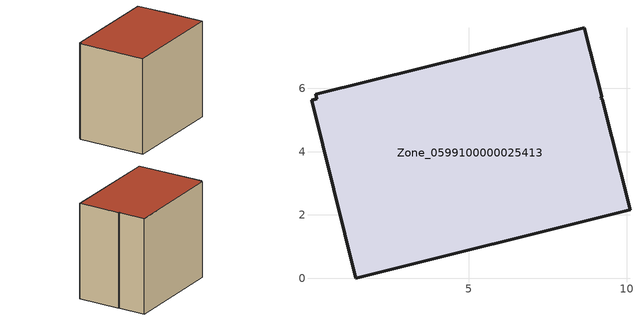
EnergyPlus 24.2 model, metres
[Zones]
Zone_0599100000025413
 floor ground (C_G): 10.1,2.16 1.44,0 0.03,5.63 0.2,5.67 0.17,5.81 8.66,7.91 9.2,5.75 9.18,5.69 9.23,5.66 z0
 wall outside (C_F): 1.44,0 10.1,2.16 9.23,5.66 9.18,5.69 9.2,5.75 8.66,7.91 0.17,5.81 0.2,5.67 0.03,5.63 1.44,0 z0:8.17
 roof outside (C_R): 0.03,5.63 1.44,0 10.1,2.16 9.23,5.66 9.18,5.69 9.2,5.75 8.66,7.91 0.17,5.81 0.2,5.67 z8.17
[BUILDING]
Pand.0599100000025413: North Axis=0; Terrain=City; Loads Convergence Tolerance Value=0.04; Temperature Convergence Tolerance Value=0.4; Solar Distribution=FullExterior; Maximum Number of Warmup Days=25; Minimum Number of Warmup Days=1
[Site:Location]
Rotterdam.The.Hague.AP_ZH_NLD Design_Conditions: Latitude=51.96; Longitude=4.45; Time Zone=1; Elevation=-4.5
[SITE:GROUNDTEMPERATURE:BUILDINGSURFACE]
18, 18, 18, 18, 18, 18, 18, 18, 18, 18, 18, 18
[MATERIAL] Thermal Absorptance=0.9; Solar Absorptance=0.7; Visible Absorptance=0.7
Name | Roughness | Thickness | Conductivity | Density | Specific Heat
G.TI.1965-1974 | MediumSmooth | 0.15 | 0.882353 | 540 | 1210
F.TI.1965-1974 | Rough | 0.3 | 0.697674 | 1920 | 840
R.TI.1965-1974 | MediumRough | 0.2 | 0.232558 | 1500 | 1000
[CONSTRUCTION]
C_G: G.TI.1965-1974
C_F: F.TI.1965-1974
C_R: R.TI.1965-1974
[ZONE]
Zone_0599100000025413: Type=1; Multiplier=1; Ceiling Height=Autocalculate; Volume=Autocalculate; Floor Area=autocalculate; Part of Total Floor Area=Yes
[ZONEINFILTRATION:DESIGNFLOWRATE]
Infil_Zone_0599100000025413: Zone or ZoneList or Space or SpaceList=Zone_0599100000025413; Schedule=AlwaysOn; Design Flow Rate Calculation Method=Flow/Area; Flow Rate per Floor Area=0.003; Constant Term Coefficient=1; Temperature Term Coefficient=0; Velocity Term Coefficient=0; Velocity Squared Term Coefficient=0
[HVACTEMPLATE:ZONE:IDEALLOADSAIRSYSTEM]
Zone_0599100000025413: Maximum Heating Supply Air Temperature=50; Minimum Cooling Supply Air Temperature=13; Maximum Heating Supply Air Humidity Ratio=0.0156; Minimum Cooling Supply Air Humidity Ratio=0.0077; Heating Limit=NoLimit; Cooling Limit=NoLimit; Dehumidification Control Type=ConstantSensibleHeatRatio; Cooling Sensible Heat Ratio=0.7; Dehumidification Setpoint=60; Humidification Control Type=None; Humidification Setpoint=30; Outdoor Air Method=None; Outdoor Air Flow Rate per Person=0.00944; Outdoor Air Flow Rate per Zone Floor Area=0; Outdoor Air Flow Rate per Zone=0; Demand Controlled Ventilation Type=None; Outdoor Air Economizer Type=NoEconomizer; Heat Recovery Type=None; Sensible Heat Recovery Effectiveness=0.7; Latent Heat Recovery Effectiveness=0.65
[ZONECONTROL:THERMOSTAT]
ThermostatControl_Zone_0599100000025413: Zone or ZoneList=Zone_0599100000025413; Control Type Schedule=DualSetpointControlType; Control 1=Thermostat_Zone_0599100000025413; Temperature Difference Between Cutout And Setpoint=0
[THERMOSTATSETPOINT:DUALSETPOINT]
Thermostat_Zone_0599100000025413: Heating Setpoint Temperature Schedule=HeatingSetpoint_Zone_0599100000025413; Cooling Setpoint Temperature Schedule=CoolingSetpoint_Zone_0599100000025413
[SCHEDULE:COMPACT]
HeatingSetpoint_Zone_0599100000025413: Through: 12/31, For: AllDays, Until: 24:00, 21
CoolingSetpoint_Zone_0599100000025413: Through: 12/31, For: AllDays, Until: 24:00, 24
DualSetpointControlType: Through: 12/31, For: AllDays, Until: 24:00, 4
AlwaysOn: Through: 12/31, For: AllDays, Until: 24:00, 1
